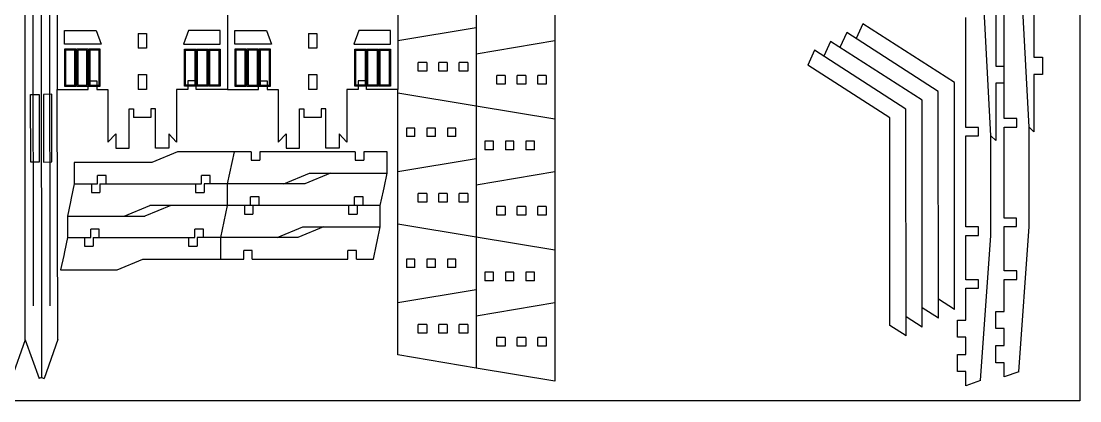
# Model space of a CAD drawing. Extents: x -969 to -369, y 282 to 682.
# Drawn here: x -762.7 to -369.2, y 281.6 to 422.5 of the extents above; entities that cross this region are included whole.
import ezdxf

# ---------------------------------------------------------------- set-up
doc = ezdxf.new("R2010")
doc.units = 0
doc.layers.get('0').update_dxf_attribs({"linetype": 'CONTINUOUS'})
doc.layers.add('HATCH', color=6, linetype='CONTINUOUS')
doc.layers.add('PATTERN', color=4, linetype='CONTINUOUS')

msp = doc.modelspace()

# ---------------------------------------------------------------- linework, layer by layer
for p, q in [((-369.23, 681.62), (-369.23, 281.62)), ((-388.03, 383.19), (-395.59, 520.95)), ((-749.38, 517.02), (-749.38, 397.14)), ((-686.06, 517.02), (-686.06, 397.14)), ((-622.74, 517.02), (-622.74, 397.14)), ((-402.25, 379.91), (-409.81, 517.67)), ((-755.34, 481.14), (-755.15, 290.29)), ((-761.21, 304.3), (-761.29, 479.98)), ((-400.51, 433.43), (-400.51, 405.8)), ((-386.29, 436.71), (-386.29, 409.08)), ((-397.33, 386.36), (-397.33, 427.08)), ((-449.89, 421.55), (-452.38, 416.01)), ((-415.87, 399.68), (-449.89, 421.55)), ((-411.55, 383.08), (-411.56, 423.8)), ((-719.31, 417.95), (-716.13, 417.95)), ((-719.31, 417.95), (-719.31, 412.45)), ((-716.13, 417.95), (-716.13, 412.45)), ((-655.99, 417.95), (-652.82, 417.95)), ((-655.99, 417.95), (-655.99, 412.45)), ((-652.82, 417.95), (-652.82, 412.45)), ((-455.89, 418.27), (-458.38, 412.73)), ((-421.87, 396.4), (-455.89, 418.27)), ((-461.89, 414.99), (-464.38, 409.46)), ((-427.86, 393.12), (-461.89, 414.99)), ((-716.13, 412.45), (-719.31, 412.45)), ((-652.82, 412.45), (-655.99, 412.45)), ((-467.89, 411.71), (-470.37, 406.18)), ((-433.86, 389.85), (-467.89, 411.71)), ((-439.86, 386.57), (-470.37, 406.18)), ((-400.51, 405.8), (-397.33, 405.8)), ((-386.29, 409.08), (-383.11, 409.08)), ((-383.11, 409.08), (-383.11, 402.73)), ((-719.31, 402.64), (-716.13, 402.64)), ((-719.31, 402.64), (-719.31, 397.14)), ((-716.13, 402.64), (-716.13, 397.14)), ((-655.99, 402.64), (-652.82, 402.64)), ((-655.99, 402.64), (-655.99, 397.14)), ((-652.82, 402.64), (-652.82, 397.14)), ((-383.11, 402.73), (-386.29, 402.73)), ((-386.29, 402.73), (-386.29, 381.45)), ((-737.79, 397.14), (-737.79, 400.32)), ((-737.79, 400.32), (-734.62, 400.32)), ((-734.62, 400.32), (-734.62, 397.14)), ((-697.65, 400.32), (-700.82, 400.32)), ((-700.82, 400.32), (-700.82, 397.14)), ((-697.65, 397.14), (-697.65, 400.32)), ((-674.48, 397.14), (-674.48, 400.32)), ((-674.48, 400.32), (-671.3, 400.32)), ((-671.3, 400.32), (-671.3, 397.14)), ((-634.33, 400.32), (-637.51, 400.32)), ((-637.51, 400.32), (-637.51, 397.14)), ((-634.33, 397.14), (-634.33, 400.32)), ((-415.79, 315.53), (-415.87, 399.68)), ((-397.33, 399.45), (-400.51, 399.45)), ((-400.51, 399.45), (-400.51, 378.17)), ((-749.38, 397.14), (-737.79, 397.14)), ((-749.12, 304.31), (-749.38, 397.14)), ((-734.62, 397.14), (-730.47, 397.14)), ((-730.47, 397.14), (-730.47, 377.56)), ((-716.13, 397.14), (-719.31, 397.14)), ((-700.82, 397.14), (-704.97, 397.14)), ((-704.97, 397.14), (-704.97, 377.56)), ((-686.06, 397.14), (-697.65, 397.14)), ((-686.06, 397.14), (-674.48, 397.14)), ((-671.3, 397.14), (-667.16, 397.14)), ((-667.16, 397.14), (-667.16, 377.56)), ((-652.82, 397.14), (-655.99, 397.14)), ((-637.51, 397.14), (-641.65, 397.14)), ((-641.65, 397.14), (-641.65, 377.56)), ((-622.74, 397.14), (-634.33, 397.14)), ((-622.74, 298.62), (-622.74, 397.14)), ((-421.79, 312.26), (-421.87, 396.4)), ((-722.61, 375.33), (-722.61, 389.94)), ((-722.61, 389.94), (-720.95, 389.94)), ((-720.95, 389.94), (-720.95, 386.77)), ((-712.83, 389.94), (-714.49, 389.94)), ((-714.49, 389.94), (-714.49, 386.77)), ((-712.83, 375.33), (-712.83, 389.94)), ((-659.3, 375.33), (-659.3, 389.94)), ((-659.3, 389.94), (-657.63, 389.94)), ((-657.63, 389.94), (-657.63, 386.77)), ((-649.51, 389.94), (-651.17, 389.94)), ((-651.17, 389.94), (-651.17, 386.77)), ((-649.51, 375.33), (-649.51, 389.94)), ((-433.78, 305.7), (-433.86, 389.85)), ((-427.79, 308.98), (-427.86, 393.12)), ((-714.49, 386.77), (-720.95, 386.77)), ((-651.17, 386.77), (-657.63, 386.77)), ((-439.79, 309.56), (-439.86, 386.57)), ((-392.69, 386.36), (-397.33, 386.36)), ((-392.69, 383.19), (-392.69, 386.36)), ((-406.91, 383.08), (-411.55, 383.08)), ((-406.91, 379.91), (-406.91, 383.08)), ((-397.33, 349.42), (-397.33, 383.19)), ((-397.33, 383.19), (-392.69, 383.19)), ((-388.03, 346.24), (-388.03, 383.19)), ((-388.03, 383.19), (-386.29, 381.45)), ((-730.47, 377.56), (-727.56, 380.71)), ((-727.56, 380.71), (-727.56, 375.33)), ((-704.97, 377.56), (-707.89, 380.71)), ((-707.89, 380.71), (-707.89, 375.33)), ((-667.16, 377.56), (-664.24, 380.71)), ((-664.24, 380.71), (-664.24, 375.33)), ((-641.65, 377.56), (-644.57, 380.71)), ((-644.57, 380.71), (-644.57, 375.33)), ((-411.55, 346.14), (-411.55, 379.91)), ((-411.55, 379.91), (-406.91, 379.91)), ((-402.25, 342.96), (-402.25, 379.91)), ((-402.25, 379.91), (-400.51, 378.17)), ((-727.56, 375.33), (-722.61, 375.33)), ((-727.56, 375.33), (-722.61, 375.33)), ((-707.89, 375.33), (-712.83, 375.33)), ((-707.89, 375.33), (-712.83, 375.33)), ((-664.24, 375.33), (-659.3, 375.33)), ((-664.24, 375.33), (-659.3, 375.33)), ((-644.57, 375.33), (-649.51, 375.33)), ((-644.57, 375.33), (-649.51, 375.33)), ((-629.26, 354.11), (-714.93, 354.11)), ((-745.53, 350.16), (-716.72, 350.16)), ((-392.71, 349.42), (-397.33, 349.42)), ((-392.71, 346.24), (-392.71, 349.42)), ((-406.93, 346.14), (-411.55, 346.14)), ((-411.55, 326.52), (-411.55, 342.96)), ((-411.55, 342.96), (-406.93, 342.96)), ((-406.93, 342.96), (-406.93, 346.14)), ((-406.17, 289.1), (-402.25, 342.96)), ((-397.33, 329.8), (-397.33, 346.24)), ((-397.33, 346.24), (-392.71, 346.24)), ((-391.95, 292.38), (-388.03, 346.24)), ((-392.69, 329.8), (-397.33, 329.8)), ((-397.33, 314.81), (-397.33, 326.63)), ((-397.33, 326.63), (-392.69, 326.63)), ((-392.69, 326.63), (-392.69, 329.8)), ((-406.91, 326.52), (-411.55, 326.52)), ((-411.55, 311.53), (-411.55, 323.35)), ((-411.55, 323.35), (-406.91, 323.35)), ((-406.91, 323.35), (-406.91, 326.52)), ((-415.79, 315.53), (-421.8, 319.39)), ((-421.79, 312.26), (-427.79, 316.11)), ((-400.51, 308.46), (-400.51, 314.81)), ((-400.51, 314.81), (-397.33, 314.81)), ((-427.79, 308.98), (-433.79, 312.83)), ((-414.73, 305.18), (-414.73, 311.53)), ((-414.73, 311.53), (-411.55, 311.53)), ((-433.78, 305.7), (-439.79, 309.56)), ((-397.33, 308.46), (-400.51, 308.46)), ((-397.33, 302.11), (-397.33, 308.46)), ((-761.21, 304.3), (-766.29, 289.94)), ((-761.21, 304.3), (-756.1, 289.95)), ((-749.12, 304.31), (-754.2, 289.95)), ((-411.55, 305.18), (-414.73, 305.18)), ((-411.55, 298.83), (-411.55, 305.18)), ((-400.51, 295.76), (-400.51, 302.11)), ((-400.51, 302.11), (-397.33, 302.11)), ((-414.73, 292.48), (-414.73, 298.83)), ((-414.73, 298.83), (-411.55, 298.83)), ((-397.33, 295.76), (-400.51, 295.76)), ((-397.33, 290.48), (-397.33, 295.76)), ((-411.55, 292.48), (-414.73, 292.48)), ((-411.55, 287.2), (-411.55, 292.48)), ((-391.95, 292.38), (-397.33, 290.48)), ((-755.15, 290.29), (-756.1, 289.95)), ((-755.15, 290.29), (-754.2, 289.95)), ((-406.17, 289.1), (-411.55, 287.2)), ((-369.23, 281.62), (-969.23, 281.62))]:
    msp.add_line(p, q)
at = {"color": 7}
for points in [[(-593.57, 488.16), (-593.57, 473.77), (-593.57, 472.92), (-593.57, 449.64), (-593.57, 448.71), (-593.57, 425.45), (-593.57, 424.28), (-593.57, 400.92), (-593.57, 399.88), (-593.57, 376.71), (-593.57, 375.62), (-593.57, 352.07), (-593.57, 351.25), (-593.57, 328.26), (-593.57, 327.25), (-593.57, 303.78), (-593.57, 302.79), (-593.57, 293.76)], [(-564.4, 483.3), (-564.4, 474.28), (-564.4, 473.35), (-564.4, 449.93), (-564.4, 448.97), (-564.4, 425.53), (-564.4, 424.47), (-564.4, 401.27), (-564.4, 400.28), (-564.4, 376.84), (-564.4, 375.91), (-564.4, 352.66), (-564.4, 351.75), (-564.4, 328.26), (-564.4, 327.27), (-564.4, 303.99), (-564.4, 302.87), (-564.4, 288.9)], [(-622.74, 415.26), (-593.57, 420.12)], [(-593.57, 410.4), (-564.4, 415.26)], [(-611.98, 407.13), (-615.16, 407.13)], [(-615.16, 403.95), (-615.16, 407.13)], [(-611.98, 407.13), (-611.98, 403.95)], [(-604.36, 407.13), (-607.54, 407.13)], [(-607.54, 403.95), (-607.54, 407.13)], [(-604.36, 407.13), (-604.36, 403.95)], [(-596.74, 407.13), (-599.92, 407.13)], [(-599.92, 403.95), (-599.92, 407.13)], [(-596.74, 407.13), (-596.74, 403.95)], [(-611.98, 403.95), (-615.16, 403.95)], [(-604.36, 403.95), (-607.54, 403.95)], [(-596.74, 403.95), (-599.92, 403.95)], [(-582.81, 402.27), (-585.99, 402.27)], [(-585.99, 399.09), (-585.99, 402.27)], [(-582.81, 402.27), (-582.81, 399.09)], [(-575.19, 402.27), (-578.37, 402.27)], [(-578.37, 399.09), (-578.37, 402.27)], [(-575.19, 402.27), (-575.19, 399.09)], [(-567.57, 402.27), (-570.75, 402.27)], [(-570.75, 399.09), (-570.75, 402.27)], [(-567.57, 402.27), (-567.57, 399.09)], [(-582.81, 399.09), (-585.99, 399.09)], [(-575.19, 399.09), (-578.37, 399.09)], [(-567.57, 399.09), (-570.75, 399.09)], [(-593.57, 390.96), (-622.74, 395.82)], [(-564.4, 386.1), (-593.57, 390.96)], [(-619.57, 382.83), (-619.57, 379.65)], [(-616.39, 382.83), (-619.57, 382.83)], [(-616.39, 379.65), (-616.39, 382.83)], [(-611.95, 382.83), (-611.95, 379.65)], [(-608.77, 382.83), (-611.95, 382.83)], [(-608.77, 379.65), (-608.77, 382.83)], [(-601.15, 382.83), (-604.33, 382.83)], [(-604.33, 382.83), (-604.33, 379.65)], [(-601.15, 379.65), (-601.15, 382.83)], [(-616.39, 379.65), (-619.57, 379.65)], [(-608.77, 379.65), (-611.95, 379.65)], [(-601.15, 379.65), (-604.33, 379.65)], [(-590.39, 377.96), (-590.39, 374.79)], [(-587.22, 377.96), (-590.39, 377.96)], [(-587.22, 374.79), (-587.22, 377.96)], [(-582.77, 377.96), (-582.77, 374.79)], [(-579.6, 377.96), (-582.77, 377.96)], [(-579.6, 374.79), (-579.6, 377.96)], [(-571.98, 377.96), (-575.15, 377.96)], [(-575.15, 377.96), (-575.15, 374.79)], [(-571.98, 374.79), (-571.98, 377.96)], [(-704.62, 374.04), (-714.18, 370.09)], [(-677.23, 374.04), (-678.99, 374.04), (-680.22, 374.04), (-689.81, 374.04), (-690.87, 374.04), (-704.62, 374.04)], [(-683.58, 374.04), (-686.12, 362.1)], [(-677.23, 374.04), (-677.23, 370.86)], [(-674.06, 374.04), (-674.06, 370.86)], [(-638.53, 374.04), (-674.06, 374.04)], [(-638.53, 374.04), (-638.53, 370.86)], [(-635.36, 374.04), (-635.36, 370.86)], [(-626.72, 374.04), (-630.62, 374.04), (-631.37, 374.04), (-635.36, 374.04)], [(-629.26, 354.11), (-628.11, 359.51), (-627.86, 360.68), (-626.72, 366.04), (-626.72, 369.74), (-626.72, 370.79), (-626.72, 374.04)], [(-587.22, 374.79), (-590.39, 374.79)], [(-579.6, 374.79), (-582.77, 374.79)], [(-571.98, 374.79), (-575.15, 374.79)], [(-742.99, 370.09), (-742.99, 366.9), (-742.99, 365.51), (-742.99, 362.1), (-744.11, 356.81), (-744.39, 355.5), (-745.53, 350.16)], [(-714.18, 370.09), (-736.26, 370.09), (-737.54, 370.09), (-742.99, 370.09)], [(-677.23, 370.86), (-674.06, 370.86)], [(-638.53, 370.86), (-635.36, 370.86)], [(-622.74, 366.66), (-593.57, 371.52)], [(-665.09, 362.1), (-655.53, 366.04)], [(-647.76, 366.04), (-657.31, 362.1)], [(-655.53, 366.04), (-626.72, 366.04)], [(-593.57, 361.8), (-564.4, 366.66)], [(-742.99, 362.1), (-734.35, 362.1)], [(-736.64, 362.1), (-736.64, 358.92)], [(-734.35, 362.1), (-734.35, 365.27)], [(-731.17, 365.27), (-734.35, 365.27)], [(-733.46, 362.1), (-733.46, 358.92)], [(-733.46, 362.1), (-695.65, 362.1)], [(-731.17, 362.1), (-731.17, 365.27)], [(-697.94, 362.1), (-697.94, 358.92)], [(-695.65, 362.1), (-695.65, 365.27)], [(-692.47, 365.27), (-695.65, 365.27)], [(-694.76, 362.1), (-694.76, 358.92)], [(-657.31, 362.1), (-694.76, 362.1)], [(-692.47, 362.1), (-692.47, 365.27)], [(-686.12, 362.1), (-686.12, 354.11)], [(-736.64, 358.92), (-733.46, 358.92)], [(-697.94, 358.92), (-694.76, 358.92)], [(-615.16, 355.35), (-615.16, 358.52)], [(-611.98, 358.52), (-615.16, 358.52)], [(-611.98, 358.52), (-611.98, 355.35)], [(-607.54, 355.35), (-607.54, 358.52)], [(-604.36, 358.52), (-607.54, 358.52)], [(-604.36, 358.52), (-604.36, 355.35)], [(-599.92, 355.35), (-599.92, 358.52)], [(-596.74, 358.52), (-599.92, 358.52)], [(-596.74, 358.52), (-596.74, 355.35)], [(-677.49, 354.11), (-677.49, 357.28)], [(-674.31, 357.28), (-677.49, 357.28)], [(-674.31, 354.11), (-674.31, 357.28)], [(-635.61, 357.28), (-638.79, 357.28)], [(-638.79, 354.11), (-638.79, 357.28)], [(-635.61, 354.11), (-635.61, 357.28)], [(-611.98, 355.35), (-615.16, 355.35)], [(-604.36, 355.35), (-607.54, 355.35)], [(-596.74, 355.35), (-599.92, 355.35)], [(-724.49, 350.16), (-714.93, 354.11)], [(-707.16, 354.11), (-716.72, 350.16)], [(-686.12, 354.11), (-688.66, 342.17)], [(-679.77, 354.11), (-679.77, 350.93)], [(-679.77, 350.93), (-676.6, 350.93)], [(-676.6, 354.11), (-676.6, 350.93)], [(-641.07, 354.11), (-641.07, 350.93)], [(-641.07, 350.93), (-637.9, 350.93)], [(-637.9, 354.11), (-637.9, 350.93)], [(-631.8, 334.18), (-630.65, 339.58), (-630.4, 340.75), (-629.26, 346.11), (-629.26, 349.8), (-629.26, 350.86), (-629.26, 354.11)], [(-585.99, 350.49), (-585.99, 353.66)], [(-582.81, 353.66), (-585.99, 353.66)], [(-582.81, 350.49), (-585.99, 350.49)], [(-582.81, 353.66), (-582.81, 350.49)], [(-578.37, 350.49), (-578.37, 353.66)], [(-575.19, 353.66), (-578.37, 353.66)], [(-575.19, 350.49), (-578.37, 350.49)], [(-575.19, 353.66), (-575.19, 350.49)], [(-570.75, 350.49), (-570.75, 353.66)], [(-567.57, 353.66), (-570.75, 353.66)], [(-567.57, 350.49), (-570.75, 350.49)], [(-567.57, 353.66), (-567.57, 350.49)], [(-745.53, 350.16), (-745.53, 346.96), (-745.53, 345.58), (-745.53, 342.17), (-746.65, 336.88), (-746.93, 335.57), (-748.07, 330.23)], [(-593.57, 342.36), (-622.74, 347.22)], [(-736.89, 342.17), (-736.89, 345.34)], [(-733.71, 345.34), (-736.89, 345.34)], [(-733.71, 342.17), (-733.71, 345.34)], [(-698.19, 342.17), (-698.19, 345.34)], [(-695.01, 345.34), (-698.19, 345.34)], [(-695.01, 342.17), (-695.01, 345.34)], [(-667.63, 342.17), (-658.07, 346.11)], [(-650.3, 346.11), (-659.85, 342.17)], [(-658.07, 346.11), (-629.26, 346.11)], [(-564.4, 337.5), (-593.57, 342.36)], [(-745.53, 342.17), (-736.89, 342.17)], [(-739.18, 342.17), (-739.18, 338.99)], [(-739.18, 338.99), (-736, 338.99)], [(-736, 342.17), (-736, 338.99)], [(-736, 342.17), (-698.19, 342.17)], [(-700.48, 342.17), (-700.48, 338.99)], [(-700.48, 338.99), (-697.3, 338.99)], [(-697.3, 342.17), (-697.3, 338.99)], [(-659.85, 342.17), (-697.3, 342.17)], [(-688.66, 342.17), (-688.66, 334.18)], [(-680.03, 334.18), (-680.03, 337.35)], [(-676.85, 337.35), (-680.03, 337.35)], [(-676.85, 334.18), (-676.85, 337.35)], [(-638.15, 337.35), (-641.33, 337.35)], [(-641.33, 334.18), (-641.33, 337.35)], [(-638.15, 334.18), (-638.15, 337.35)], [(-727.03, 330.23), (-717.47, 334.18)], [(-717.47, 334.18), (-692.45, 334.18), (-691.28, 334.18), (-684.14, 334.18), (-683.18, 334.18), (-680.03, 334.18)], [(-676.85, 334.18), (-641.33, 334.18)], [(-638.15, 334.18), (-635.24, 334.18), (-634.28, 334.18), (-631.8, 334.18)], [(-619.57, 334.22), (-619.57, 331.05)], [(-616.39, 334.22), (-619.57, 334.22)], [(-616.39, 331.05), (-619.57, 331.05)], [(-616.39, 331.05), (-616.39, 334.22)], [(-611.95, 334.22), (-611.95, 331.05)], [(-608.77, 334.22), (-611.95, 334.22)], [(-608.77, 331.05), (-611.95, 331.05)], [(-608.77, 331.05), (-608.77, 334.22)], [(-604.33, 334.22), (-604.33, 331.05)], [(-601.15, 334.22), (-604.33, 334.22)], [(-601.15, 331.05), (-604.33, 331.05)], [(-601.15, 331.05), (-601.15, 334.22)], [(-748.07, 330.23), (-742.74, 330.23), (-741.57, 330.23), (-727.03, 330.23)], [(-590.39, 329.36), (-590.39, 326.19)], [(-587.22, 329.36), (-590.39, 329.36)], [(-587.22, 326.19), (-587.22, 329.36)], [(-582.77, 329.36), (-582.77, 326.19)], [(-579.6, 329.36), (-582.77, 329.36)], [(-579.6, 326.19), (-579.6, 329.36)], [(-575.15, 329.36), (-575.15, 326.19)], [(-571.98, 329.36), (-575.15, 329.36)], [(-571.98, 326.19), (-571.98, 329.36)], [(-622.74, 318.06), (-593.57, 322.92)], [(-587.22, 326.19), (-590.39, 326.19)], [(-579.6, 326.19), (-582.77, 326.19)], [(-571.98, 326.19), (-575.15, 326.19)], [(-593.57, 313.2), (-564.4, 318.06)], [(-615.16, 306.75), (-615.16, 309.92)], [(-611.98, 309.92), (-615.16, 309.92)], [(-611.98, 309.92), (-611.98, 306.75)], [(-607.54, 306.75), (-607.54, 309.92)], [(-604.36, 309.92), (-607.54, 309.92)], [(-604.36, 309.92), (-604.36, 306.75)], [(-599.92, 306.75), (-599.92, 309.92)], [(-596.74, 309.92), (-599.92, 309.92)], [(-596.74, 309.92), (-596.74, 306.75)], [(-611.98, 306.75), (-615.16, 306.75)], [(-604.36, 306.75), (-607.54, 306.75)], [(-596.74, 306.75), (-599.92, 306.75)], [(-585.99, 301.89), (-585.99, 305.06)], [(-582.81, 305.06), (-585.99, 305.06)], [(-582.81, 305.06), (-582.81, 301.89)], [(-578.37, 301.89), (-578.37, 305.06)], [(-575.19, 305.06), (-578.37, 305.06)], [(-575.19, 305.06), (-575.19, 301.89)], [(-570.75, 301.89), (-570.75, 305.06)], [(-567.57, 305.06), (-570.75, 305.06)], [(-567.57, 305.06), (-567.57, 301.89)], [(-582.81, 301.89), (-585.99, 301.89)], [(-575.19, 301.89), (-578.37, 301.89)], [(-567.57, 301.89), (-570.75, 301.89)], [(-593.57, 293.76), (-622.74, 298.62)], [(-564.4, 288.9), (-593.57, 293.76)]]:
    msp.add_lwpolyline(points, dxfattribs=at)
at = {"layer": 'HATCH'}
msp.add_line((-564.4, 357.88), (-564.4, 354.71), dxfattribs=at)
at = {"layer": 'PATTERN'}
for p, q in [((-758.49, 475.07), (-758.26, 316.8)), ((-752.17, 475.07), (-752.09, 316.8)), ((-746.66, 413.97), (-746.66, 419.02)), ((-746.66, 419.02), (-734.85, 419.02)), ((-734.85, 419.02), (-733.01, 413.97)), ((-700.59, 419.02), (-702.43, 413.97)), ((-688.78, 419.02), (-700.59, 419.02)), ((-688.78, 413.97), (-688.78, 419.02)), ((-683.35, 413.97), (-683.35, 419.02)), ((-683.35, 419.02), (-671.53, 419.02)), ((-671.53, 419.02), (-669.69, 413.97)), ((-637.27, 419.02), (-639.12, 413.97)), ((-625.46, 419.02), (-637.27, 419.02)), ((-625.46, 413.97), (-625.46, 419.02)), ((-733.01, 413.97), (-746.66, 413.97)), ((-702.43, 413.97), (-688.78, 413.97)), ((-669.69, 413.97), (-683.35, 413.97)), ((-639.12, 413.97), (-625.46, 413.97))]:
    msp.add_line(p, q, dxfattribs=at)
for points in [[(-746.66, 398.37), (-742.41, 398.37), (-742.41, 412.11), (-746.66, 412.11)], [(-746.23, 398.75), (-742.79, 398.75), (-742.79, 411.77), (-746.23, 411.77)], [(-742.15, 398.37), (-737.89, 398.37), (-737.89, 412.11), (-742.15, 412.11)], [(-741.72, 398.75), (-738.27, 398.75), (-738.27, 411.77), (-741.72, 411.77)], [(-737.64, 398.37), (-733.39, 398.37), (-733.39, 412.11), (-737.64, 412.11)], [(-737.21, 398.75), (-733.77, 398.75), (-733.77, 411.77), (-737.21, 411.77)], [(-697.8, 398.37), (-702.06, 398.37), (-702.06, 412.11), (-697.8, 412.11)], [(-698.23, 398.75), (-701.68, 398.75), (-701.68, 411.77), (-698.23, 411.77)], [(-693.29, 398.37), (-697.55, 398.37), (-697.55, 412.11), (-693.29, 412.11)], [(-693.72, 398.75), (-697.17, 398.75), (-697.17, 411.77), (-693.72, 411.77)], [(-688.78, 398.37), (-693.04, 398.37), (-693.04, 412.11), (-688.78, 412.11)], [(-689.21, 398.75), (-692.66, 398.75), (-692.66, 411.77), (-689.21, 411.77)], [(-683.35, 398.37), (-679.09, 398.37), (-679.09, 412.11), (-683.35, 412.11)], [(-682.92, 398.75), (-679.47, 398.75), (-679.47, 411.77), (-682.92, 411.77)], [(-678.83, 398.37), (-674.58, 398.37), (-674.58, 412.11), (-678.83, 412.11)], [(-678.4, 398.75), (-674.95, 398.75), (-674.95, 411.77), (-678.4, 411.77)], [(-674.33, 398.37), (-670.07, 398.37), (-670.07, 412.11), (-674.33, 412.11)], [(-673.9, 398.75), (-670.45, 398.75), (-670.45, 411.77), (-673.9, 411.77)], [(-634.48, 398.37), (-638.74, 398.37), (-638.74, 412.11), (-634.48, 412.11)], [(-634.91, 398.75), (-638.36, 398.75), (-638.36, 411.77), (-634.91, 411.77)], [(-629.97, 398.37), (-634.23, 398.37), (-634.23, 412.11), (-629.97, 412.11)], [(-630.4, 398.75), (-633.85, 398.75), (-633.85, 411.77), (-630.4, 411.77)], [(-625.46, 398.37), (-629.72, 398.37), (-629.72, 412.11), (-625.46, 412.11)], [(-625.89, 398.75), (-629.34, 398.75), (-629.34, 411.77), (-625.89, 411.77)], [(-759.21, 395.33), (-756.08, 395.33), (-756.05, 370.22), (-759.18, 370.22)], [(-751.3, 395.34), (-754.43, 395.33), (-754.4, 370.22), (-751.28, 370.23)]]:
    msp.add_lwpolyline(points, close=True, dxfattribs=at)

doc.saveas('drawing.dxf')
